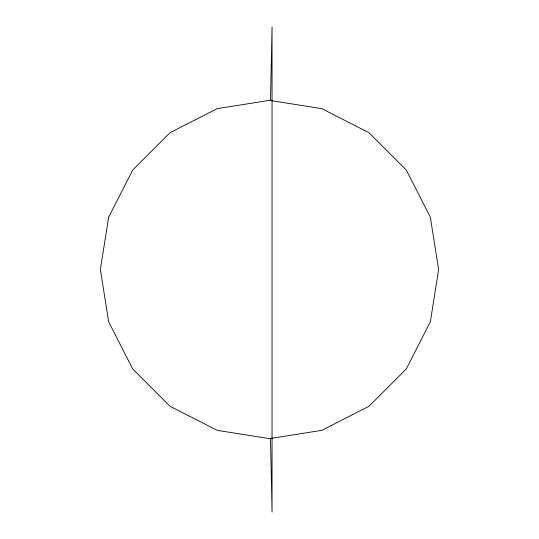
<?xml version="1.0" encoding="UTF-8"?>
<svg xmlns="http://www.w3.org/2000/svg" width="539" height="539" viewBox="0 0 539 539"><rect width="100%" height="100%" fill="white"/><g stroke="black" fill="none" stroke-linecap="round" stroke-linejoin="round"><path stroke-width="0.81" d="M270.504 100.301L272.047 26.95L272.047 512.05L270.504 438.699M108.649 217.237L100.369 269.5L108.649 321.763L132.668 368.912L170.088 406.332L217.237 430.351L269.5 438.631L321.763 430.351L368.912 406.332L406.332 368.912L430.351 321.763L438.631 269.5L430.351 217.237L406.332 170.088L368.912 132.668L321.763 108.649L269.5 100.369L217.237 108.649L170.088 132.668L132.668 170.088L108.649 217.237"/></g></svg>
